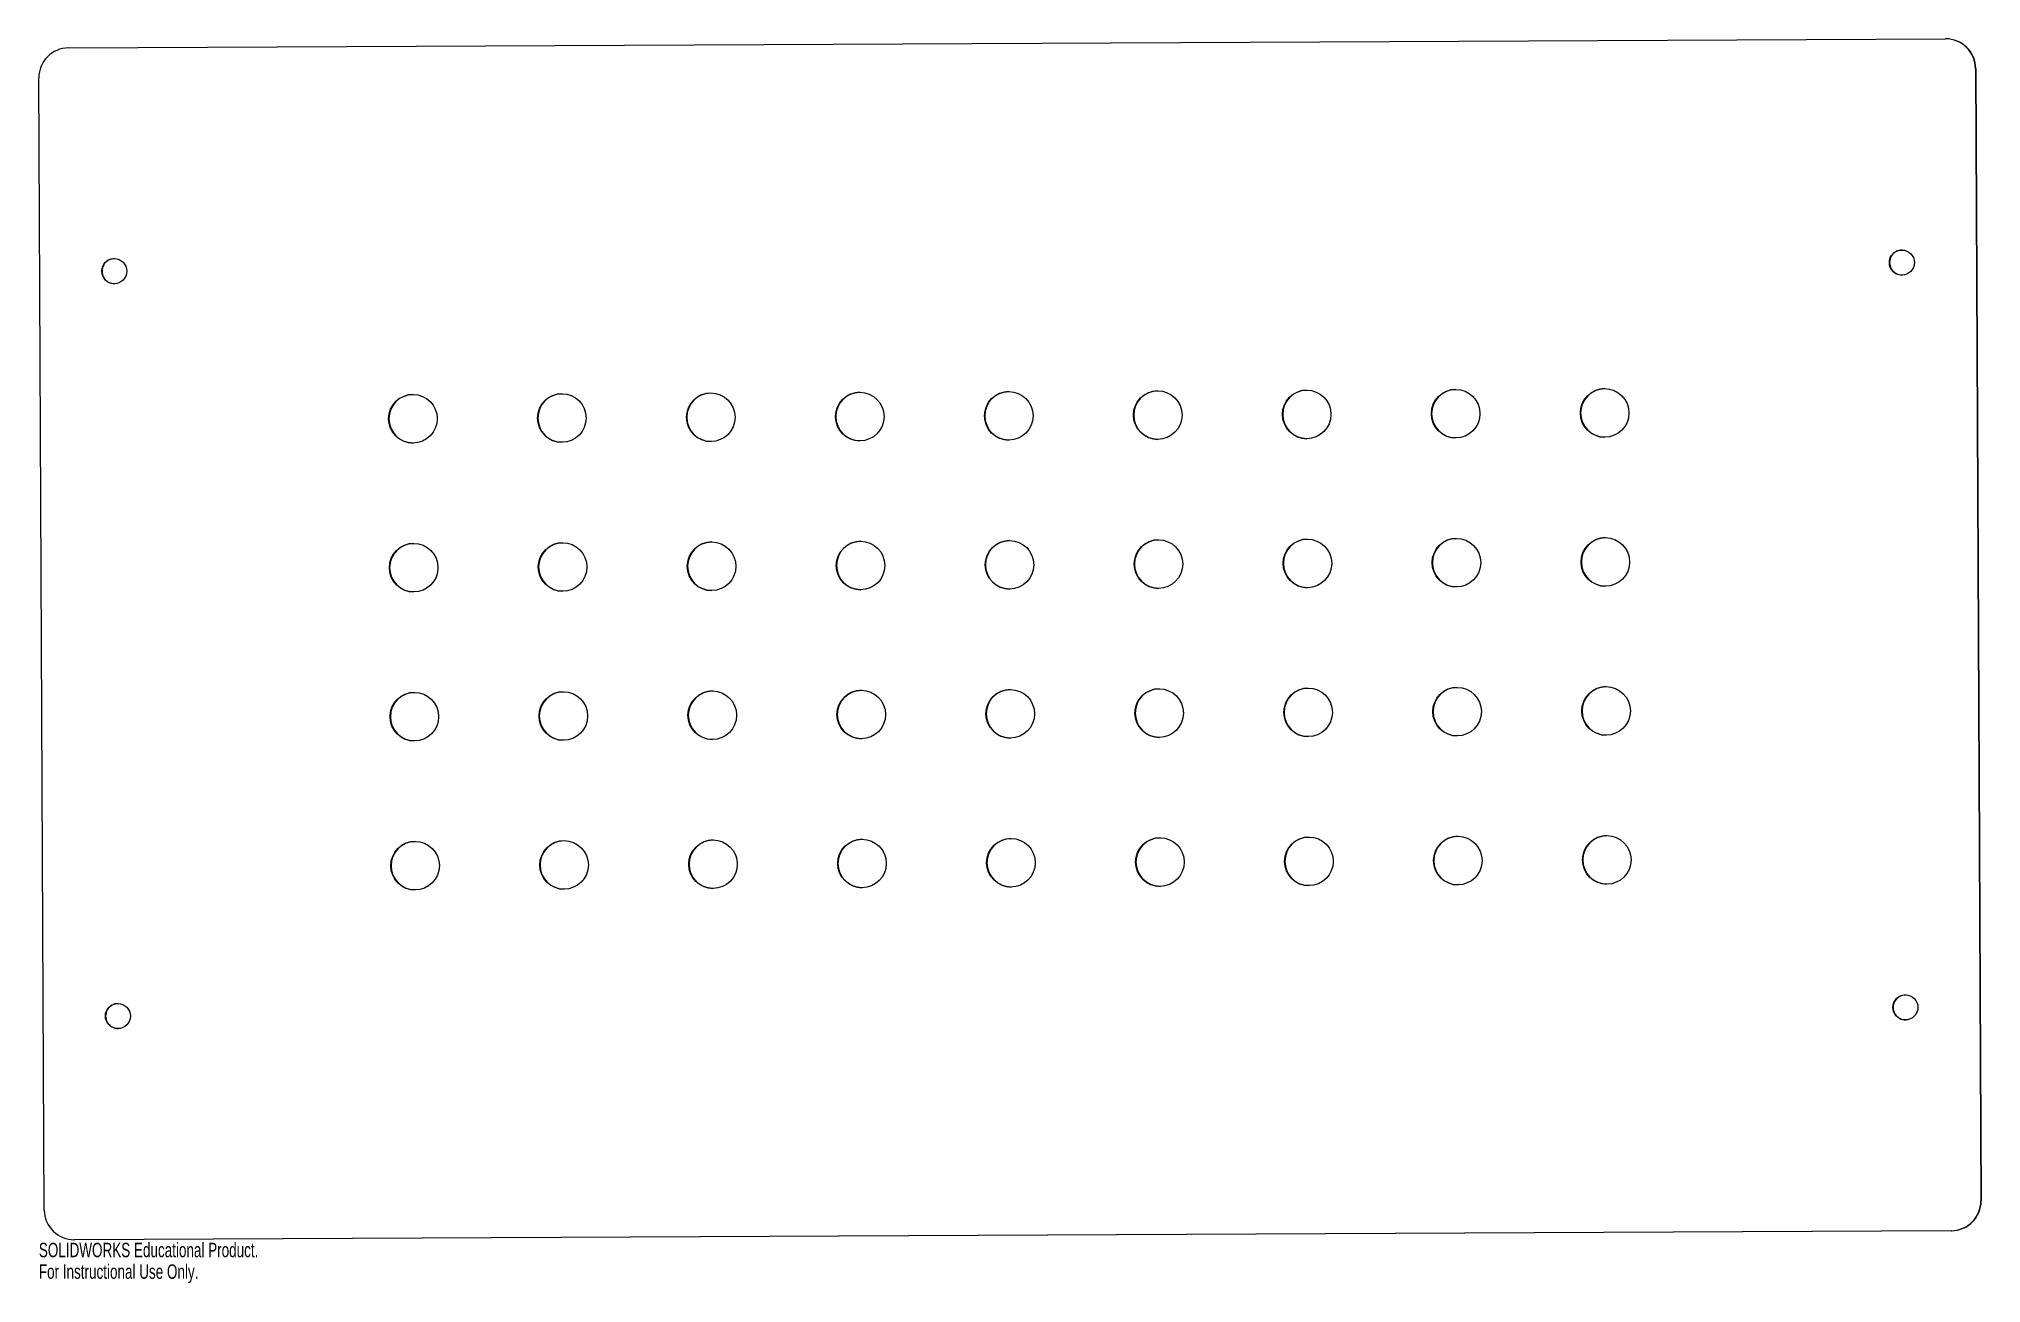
# Model space of a CAD drawing. Header units: millimetres. Extents: x -2 to 650, y -15 to 403.
import ezdxf

# ---------------------------------------------------------------- set-up
doc = ezdxf.new("R2010")
doc.units = ezdxf.units.MM
doc.styles.add('SLDTEXTSTYLE0', font='TXT', dxfattribs={"width": 0.7})

msp = doc.modelspace()

# ---------------------------------------------------------------- linework, layer by layer
at = {"color": 7, "linetype": 'Continuous', "lineweight": 25}
for p, q in [((8.07, 400.04), (638.04, 403.09)), ((638.22, 403.09), (638.13, 403.09)), ((648.09, 393.14), (649.93, 13.14)), ((648.18, 393.14), (648.09, 393.14)), ((648.18, 393.14), (650.02, 13.14)), ((-0.05, 10), (-1.89, 390)), ((649.93, 13.14), (650.02, 13.14)), ((9.91, 0.05), (10, 0.05)), ((639.97, 3.1), (10, 0.05)), ((10, 0.05), (10.09, 0.05)), ((640.06, 3.1), (10.09, 0.05)), ((640.06, 3.1), (639.97, 3.1))]:
    msp.add_line(p, q, dxfattribs=at)
for centre, radius in [((23.43, 325.12), 4.2), ((623.4, 328.02), 4.2), ((123.66, 275.6), 8.15), ((173.66, 275.84), 8.15), ((223.66, 276.09), 8.15), ((273.66, 276.33), 8.15), ((323.66, 276.57), 8.15), ((373.65, 276.81), 8.15), ((423.65, 277.05), 8.15), ((473.65, 277.29), 8.15), ((523.65, 277.54), 8.15), ((323.9, 226.57), 8.15), ((373.9, 226.81), 8.15), ((423.89, 227.05), 8.15), ((473.89, 227.3), 8.15), ((523.89, 227.54), 8.15), ((123.91, 225.6), 8.15), ((173.9, 225.84), 8.15), ((223.9, 226.09), 8.15), ((273.9, 226.33), 8.15), ((124.15, 175.6), 8.15), ((174.15, 175.84), 8.15), ((224.14, 176.09), 8.15), ((274.14, 176.33), 8.15), ((324.14, 176.57), 8.15), ((374.14, 176.81), 8.15), ((424.14, 177.05), 8.15), ((474.13, 177.3), 8.15), ((524.13, 177.54), 8.15), ((124.39, 125.6), 8.15), ((174.39, 125.85), 8.15), ((224.39, 126.09), 8.15), ((274.38, 126.33), 8.15), ((324.38, 126.57), 8.15), ((374.38, 126.81), 8.15), ((424.38, 127.05), 8.15), ((474.38, 127.3), 8.15), ((524.37, 127.54), 8.15), ((24.64, 75.12), 4.2), ((624.61, 78.02), 4.2)]:
    msp.add_circle(centre, radius, dxfattribs=at)
for centre, radius, start, end in [((8.11, 390.04), 10, 90.27796, 180.27792), ((638.09, 393.09), 10, 0.27629, 90.27633), ((638.18, 393.09), 10, 0.27629, 90.27633), ((23.52, 325.12), 4.2, 89.7637, 270.2759), ((623.49, 328.02), 4.2, 89.7637, 270.2759), ((123.76, 275.6), 8.15, 90.27838, 269.76122), ((173.75, 275.84), 8.15, 90.27838, 269.76122), ((223.75, 276.08), 8.15, 90.27838, 269.76122), ((273.75, 276.33), 8.15, 90.27838, 269.76122), ((323.75, 276.57), 8.15, 90.27838, 269.76122), ((373.75, 276.81), 8.15, 90.27838, 269.76122), ((423.74, 277.05), 8.15, 90.27838, 269.76122), ((473.74, 277.29), 8.15, 90.27838, 269.76122), ((523.74, 277.54), 8.15, 90.27838, 269.76122), ((323.99, 226.57), 8.15, 90.27838, 269.76122), ((373.99, 226.81), 8.15, 90.27838, 269.76122), ((423.99, 227.05), 8.15, 90.27838, 269.76122), ((473.98, 227.29), 8.15, 90.27838, 269.76122), ((523.98, 227.54), 8.15, 90.27838, 269.76122), ((124, 225.6), 8.15, 90.27838, 269.76122), ((174, 225.84), 8.15, 90.27838, 269.76122), ((223.99, 226.09), 8.15, 90.27838, 269.76122), ((273.99, 226.33), 8.15, 90.27838, 269.76122), ((124.24, 175.6), 8.15, 90.27838, 269.76122), ((174.24, 175.84), 8.15, 90.27838, 269.76122), ((224.24, 176.09), 8.15, 90.27838, 269.76122), ((274.23, 176.33), 8.15, 90.27838, 269.76122), ((324.23, 176.57), 8.15, 90.27838, 269.76122), ((374.23, 176.81), 8.15, 90.27838, 269.76122), ((424.23, 177.05), 8.15, 90.27838, 269.76122), ((474.23, 177.3), 8.15, 90.27838, 269.76122), ((524.22, 177.54), 8.15, 90.27838, 269.76122), ((124.48, 125.6), 8.15, 90.27838, 269.76122), ((174.48, 125.84), 8.15, 90.27838, 269.76122), ((224.48, 126.09), 8.15, 90.27838, 269.76122), ((274.48, 126.33), 8.15, 90.27838, 269.76122), ((324.47, 126.57), 8.15, 90.27838, 269.76122), ((374.47, 126.81), 8.15, 90.27838, 269.76122), ((424.47, 127.05), 8.15, 90.27838, 269.76122), ((474.47, 127.3), 8.15, 90.27838, 269.76122), ((524.47, 127.54), 8.15, 90.27838, 269.76122), ((24.73, 75.12), 4.2, 89.7637, 270.2759), ((624.7, 78.02), 4.2, 89.7637, 270.2759), ((639.93, 13.1), 10, 270.27796, 0.27792), ((640.02, 13.09), 10, 270.27796, 0.27792), ((9.95, 10.05), 10, 180.27629, 270.27633)]:
    msp.add_arc(centre, radius, start, end, dxfattribs=at)

# ---------------------------------------------------------------- texts
at = {"color": 7, "linetype": 'Continuous', "char_height": 4.8336, "attachment_point": 1, "style": 'SLDTEXTSTYLE0'}
for s, insert in [('SOLIDWORKS Educational Product.', (-1.89, -0.97)), ('For Instructional Use Only.', (-1.89, -8.22))]:
    msp.add_mtext(s, dxfattribs=dict(at, insert=insert))

doc.saveas('drawing.dxf')
